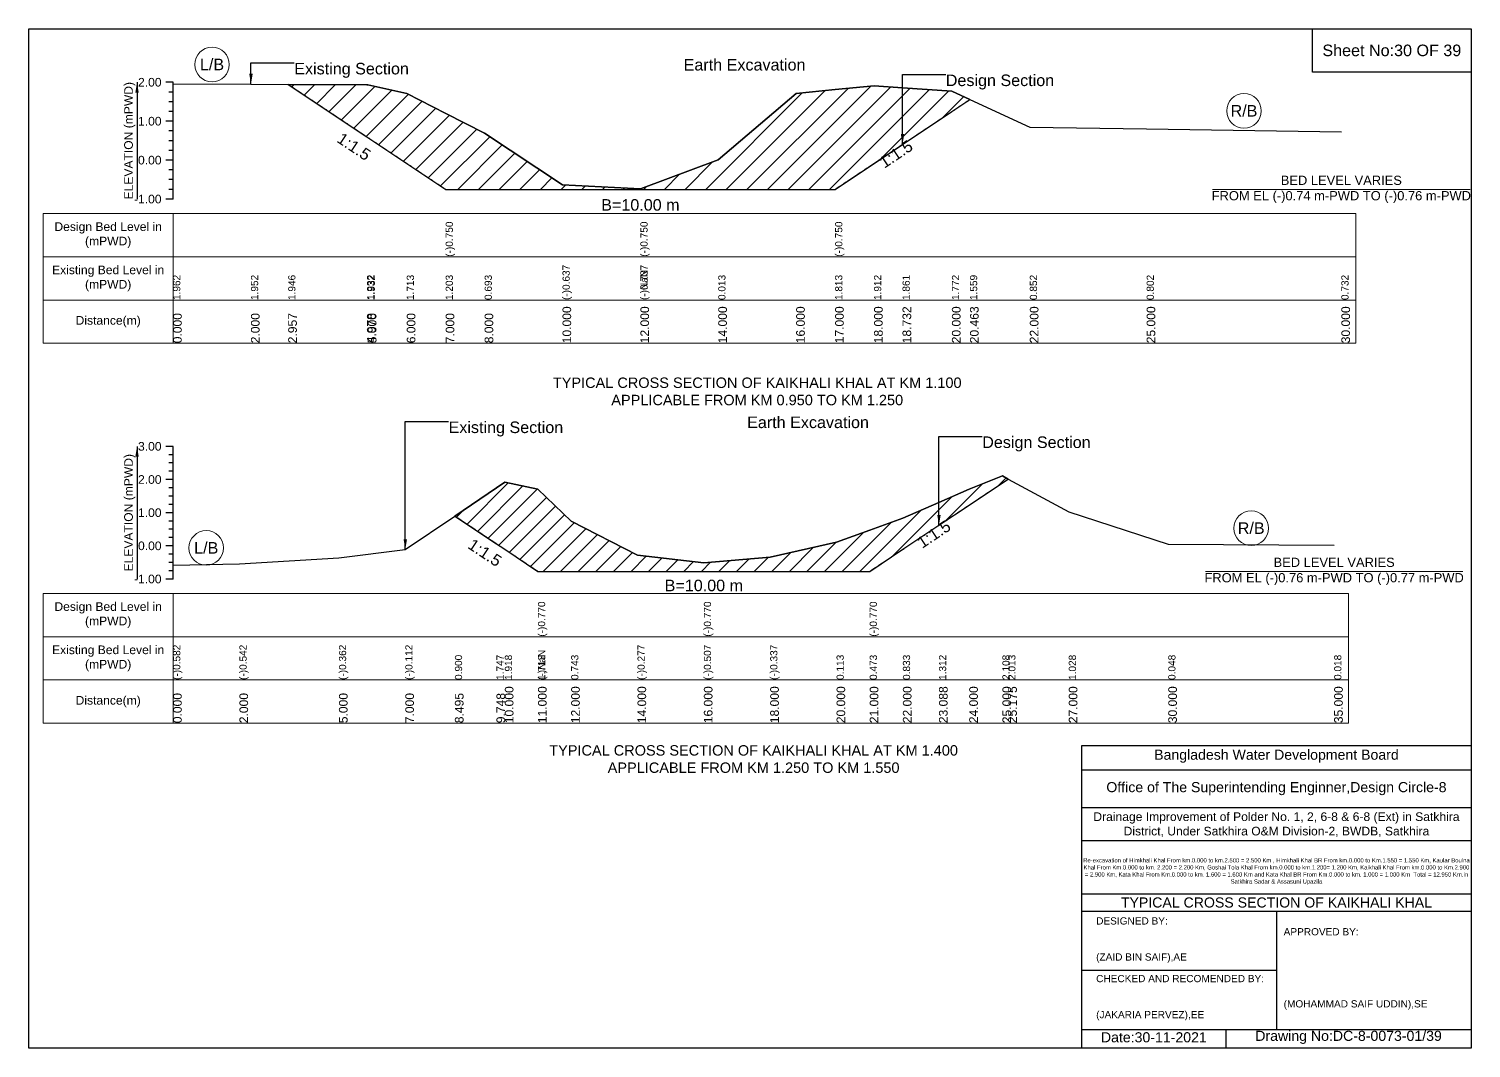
# Model space of a CAD drawing. Header units: inches. Extents: x 93000 to 486000, y -4242 to 0.
# Drawn here: x 390000 to 396000, y -4242 to 0 of the extents above; entities that cross this region are included whole.
import ezdxf

# ---------------------------------------------------------------- set-up
doc = ezdxf.new("R2010")
doc.units = ezdxf.units.IN
doc.header["$LTSCALE"] = 7
doc.header["$MEASUREMENT"] = 0
doc.linetypes.add('DASHED', pattern=[0.75, 0.5, -0.25])
for name, color, linetype, lineweight in [('Cross section Data Border', 7, 'Continuous', 9), ('Cross Section Labels', 7, 'Continuous', 9), ('Design_Bed_Level for Xsection', 7, 'DASHED', 25), ('Existing_Bed_Level for Xsection', 7, 'Continuous', 25), ('Long Section Labels', 7, 'Continuous', 9)]:
    doc.layers.add(name, color=color, linetype=linetype, lineweight=lineweight)
doc.styles.get("Standard").update_dxf_attribs({"font": 'arial.ttf'})
doc.dimstyles.get("Standard").update_dxf_attribs({"dimtxt": 0.18, "dimasz": 0.18, "dimexe": 0.18, "dimexo": 0.0625, "dimgap": 0.09, "dimtad": 0, "dimtih": 1, "dimtoh": 1, "dimdec": 4, "dimzin": 0, "dimdsep": 46, "dimtxsty": 'Standard', "dimcen": 0.09, "dimadec": 0, "dimazin": 0, "dimtfac": 1, "dimtdec": 4, "dimtofl": 0, "dimtmove": 0, "dimatfit": 3, "dimfxl": 1, "dimtolj": 1, "dimtzin": 0, "dimarcsym": 0})

msp = doc.modelspace()

# ---------------------------------------------------------------- hatches: boundary and pattern name
at = {"layer": 'Existing_Bed_Level for Xsection'}
h = msp.add_hatch(dxfattribs=at)
h.set_pattern_fill('ANSI31', color=256, scale=486, style=0)
h.paths.add_polyline_path([(391079, -231.4), (391406.5, -449.8), (391410, -452.1), (391572, -560.1), (391734, -668.1), (391896, -668.1), (392220, -668.1), (392544, -668.1), (392868, -668.1), (393192, -668.1), (393354, -668.1), (393516, -560.1), (393634.5, -481.1), (393840, -344.1), (393915.1, -294.1), (393840, -259.5), (393634.5, -245.2), (393516, -236.9), (393354, -253), (393192, -269.1), (392868, -544.5), (392544, -666), (392220, -649.8), (391896, -434.3), (391734, -351.7), (391572, -269.1), (391410, -233.6), (391406.5, -233.6)])
h = msp.add_hatch(dxfattribs=at)
h.set_pattern_fill('ANSI31', color=256, scale=414, style=0)
h.paths.add_polyline_path([(391772.3, -2027.5), (391945.2, -2142.7), (391980, -2165.9), (392118, -2257.9), (392256, -2257.9), (392532, -2257.9), (392808, -2257.9), (393084, -2257.9), (393360, -2257.9), (393498, -2257.9), (393636, -2165.9), (393786.1, -2065.9), (393912, -1981.9), (394050, -1889.9), (394074.2, -1873.8), (394050, -1860.8), (393912, -1915.3), (393786.1, -1970.7), (393636, -2036.7), (393498, -2086.4), (393360, -2136.1), (393084, -2198.2), (392808, -2221.7), (392532, -2189.9), (392256, -2049.2), (392118, -1915.3), (391980, -1887), (391945.2, -1910.6)])

# ---------------------------------------------------------------- linework, layer by layer
for points in [[(390000, 0), (396000, 0), (396000, -4242), (390000, -4242)], [(395340, 0), (396000, 0), (396000, -180), (395340, -180)]]:
    msp.add_lwpolyline(points, close=True)
for points in [[(394380, -4242), (394380, -2982), (396000, -2982)], [(394380, -3084), (396000, -3084)], [(394380, -3240), (396000, -3240)], [(394380, -3378), (396000, -3378)], [(394380, -3600), (396000, -3600)], [(394380, -3672), (396000, -3672)], [(395190, -3672), (395190, -4164)], [(394380, -3918), (395190, -3918)], [(394380, -4164), (396000, -4164)], [(394980, -4164), (394980, -4242)]]:
    msp.add_lwpolyline(points)
at = {"layer": 'Cross section Data Border'}
for points in [[(390060, -768.6), (395520, -768.6), (395520, -1308.6), (390060, -1308.6)], [(390060, -2349.7), (395490, -2349.7), (395490, -2889.7), (390060, -2889.7)]]:
    msp.add_lwpolyline(points, close=True, dxfattribs=at)
for points in [[(390600, -768.6), (390600, -1308.6)], [(390060, -948.6), (395520, -948.6)], [(390060, -1128.6), (395520, -1128.6)], [(390600, -2349.7), (390600, -2889.7)], [(390060, -2529.7), (395490, -2529.7)], [(390060, -2709.7), (395490, -2709.7)]]:
    msp.add_lwpolyline(points, dxfattribs=at)
at = {"layer": 'Cross Section Labels'}
for points in [[(394924.2, -668.1), (395995.8, -668.1)], [(394894.2, -2257.9), (395965.8, -2257.9)]]:
    msp.add_lwpolyline(points, dxfattribs=at)
for centre in [(390762, -148.6), (395055, -341.4), (395085, -2078.1), (390738, -2160.2)]:
    msp.add_circle(centre, 72, dxfattribs=at)
at = {"layer": 'Design_Bed_Level for Xsection'}
for points in [[(391079, -231.4), (391406.5, -449.8), (391734, -668.1), (392544, -668.1), (393354, -668.1), (393634.5, -481.1), (393915.1, -294.1)], [(391772.3, -2027.5), (391945.2, -2142.7), (392118, -2257.9), (392808, -2257.9), (393498, -2257.9), (393786.1, -2065.9), (394074.2, -1873.8)]]:
    msp.add_lwpolyline(points, dxfattribs=at)
at = {"layer": 'Existing_Bed_Level for Xsection'}
for points in [[(390600, -222.6), (390570, -222.6)], [(390600, -708.6), (390600, -546.6), (390600, -384.6), (390600, -222.6)], [(390600, -228.8), (390924, -230.4), (391079, -231.4), (391406.5, -233.6), (391410, -233.6), (391572, -269.1), (391734, -351.7), (391734, -351.7), (391896, -434.3), (392220, -649.8), (392544, -666), (392544, -666), (392868, -544.5), (393192, -269.1), (393354, -253), (393354, -253), (393516, -236.9), (393634.5, -245.2), (393840, -259.5), (393915.1, -294.1), (394164, -408.6), (394650, -416.7), (395460, -428)], [(390600, -263.1), (390582, -263.1)], [(390600, -303.6), (390582, -303.6)], [(390600, -344.1), (390582, -344.1)], [(390600, -384.6), (390570, -384.6)], [(390600, -425.1), (390582, -425.1)], [(390600, -465.6), (390582, -465.6)], [(390600, -506.1), (390582, -506.1)], [(390600, -546.6), (390570, -546.6)], [(390600, -587.1), (390582, -587.1)], [(390600, -627.6), (390582, -627.6)], [(390600, -708.6), (390570, -708.6)], [(390600, -668.1), (390582, -668.1)], [(390600, -1737.7), (390570, -1737.7)], [(390600, -2289.7), (390600, -2151.7), (390600, -2013.7), (390600, -1875.7), (390600, -1737.7)], [(390600, -1772.2), (390582, -1772.2)], [(390600, -1806.7), (390582, -1806.7)], [(390600, -1841.2), (390582, -1841.2)], [(390600, -1875.7), (390570, -1875.7)], [(390600, -1910.2), (390582, -1910.2)], [(390600, -2232), (390876, -2226.5), (391290, -2201.6), (391566, -2167.1), (391772.3, -2027.5), (391945.2, -1910.6), (391980, -1887), (392118, -1915.3), (392118, -1915.3), (392256, -2049.2), (392532, -2189.9), (392808, -2221.7), (392808, -2221.7), (393084, -2198.2), (393360, -2136.1), (393498, -2086.4), (393498, -2086.4), (393636, -2036.7), (393786.1, -1970.7), (393912, -1915.3), (394050, -1860.8), (394074.2, -1873.8), (394326, -2009.8), (394740, -2145.1), (395430, -2149.2)], [(390600, -1944.7), (390582, -1944.7)], [(390600, -1979.2), (390582, -1979.2)], [(390600, -2013.7), (390570, -2013.7)], [(390600, -2048.2), (390582, -2048.2)], [(390600, -2082.7), (390582, -2082.7)], [(390600, -2151.7), (390570, -2151.7)], [(390600, -2117.2), (390582, -2117.2)], [(390600, -2186.2), (390582, -2186.2)], [(390600, -2220.7), (390582, -2220.7)], [(390600, -2255.2), (390582, -2255.2)], [(390600, -2289.7), (390570, -2289.7)]]:
    msp.add_lwpolyline(points, dxfattribs=at)
for points in [[(391079, -231.4), (391406.5, -449.8), (391410, -452.1), (391572, -560.1), (391734, -668.1), (391734, -668.1), (391896, -668.1), (392220, -668.1), (392544, -668.1), (392544, -668.1), (392868, -668.1), (393192, -668.1), (393354, -668.1), (393354, -668.1), (393516, -560.1), (393634.5, -481.1), (393840, -344.1), (393915.1, -294.1), (393915.1, -294.1), (393915.1, -294.1), (393840, -259.5), (393634.5, -245.2), (393516, -236.9), (393354, -253), (393354, -253), (393192, -269.1), (392868, -544.5), (392544, -666), (392544, -666), (392220, -649.8), (391896, -434.3), (391734, -351.7), (391734, -351.7), (391572, -269.1), (391410, -233.6), (391406.5, -233.6)], [(391772.3, -2027.5), (391772.3, -2027.5), (391945.2, -2142.7), (391980, -2165.9), (392118, -2257.9), (392118, -2257.9), (392256, -2257.9), (392532, -2257.9), (392808, -2257.9), (392808, -2257.9), (393084, -2257.9), (393360, -2257.9), (393498, -2257.9), (393498, -2257.9), (393636, -2165.9), (393786.1, -2065.9), (393912, -1981.9), (394050, -1889.9), (394074.2, -1873.8), (394074.2, -1873.8), (394074.2, -1873.8), (394050, -1860.8), (393912, -1915.3), (393786.1, -1970.7), (393636, -2036.7), (393498, -2086.4), (393498, -2086.4), (393360, -2136.1), (393084, -2198.2), (392808, -2221.7), (392808, -2221.7), (392532, -2189.9), (392256, -2049.2), (392118, -1915.3), (392118, -1915.3), (391980, -1887), (391945.2, -1910.6), (391772.3, -2027.5)]]:
    msp.add_lwpolyline(points, close=True, dxfattribs=at)

# ---------------------------------------------------------------- texts
at = {"attachment_point": 5}
for s, insert, char_height in [('Sheet No:30 OF 39', (395670, -90), 48), ('Bangladesh Water Development Board', (395190, -3027), 42), ('Office of The Superintending Enginner,Design Circle-8', (395190, -3162), 42)]:
    msp.add_mtext(s, dxfattribs=dict(at, insert=insert, char_height=char_height))
for s, insert, char_height, width, attachment_point in [('Drainage Improvement of Polder No. 1, 2, 6-8 & 6-8 (Ext) in Satkhira District, Under Satkhira O&M Division-2, BWDB, Satkhira', (395190, -3312), 36, 1680, 5), ('Re-excavation of Himkhali Khal From km.0.000 to km.2.500 = 2.500 Km , Himkhali Khal BR From km.0.000 to Km.1.550 = 1.550 Km, Kaular Boulna Khal From Km.0.000 to km. 2.200 = 2.200 Km, Goshai Tola Khal From km.0.000 to km.1.200= 1.200 Km, Kaikhali Khal From km.0.000 to Km.2.900 = 2.900 Km, Kata Khal From Km.0.000 to km. 1.600 = 1.600 Km and Kata Khal BR From Km.0.000 to km. 1.000 = 1.000 Km  Total = 12.950 Km.in Satkhira Sadar & Assasuni Upazila', (395190, -3507), 17.611, 1620, 5), ('TYPICAL CROSS SECTION OF KAIKHALI KHAL', (395190, -3636), 42, 1680, 5), ('DESIGNED BY:^J^J^J(ZAID BIN SAIF),AE', (394440, -3792), 30, 840, 4), ('APPROVED BY:^J^J^J^J^J^J(MOHAMMAD SAIF UDDIN),SE', (395220, -3912), 30, 840, 4), ('CHECKED AND RECOMENDED BY:^J^J^J(JAKARIA PERVEZ),EE', (394440, -4032), 30, 840, 4), ('Date:30-11-2021', (394680, -4197), 42, 840, 5), ('Drawing No:DC-8-0073-01/39', (395490, -4197), 42, 1320, 5)]:
    msp.add_mtext(s, dxfattribs=dict(insert=insert, char_height=char_height, width=width, attachment_point=attachment_point))
at = {"layer": 'Cross section Data Border', "char_height": 36, "width": 480, "attachment_point": 5}
for s, insert in [('Design Bed Level in (mPWD)', (390330, -858.6)), ('Existing Bed Level in (mPWD)', (390330, -1038.6)), ('Distance(m)', (390330, -1218.6)), ('Design Bed Level in (mPWD)', (390330, -2439.7)), ('Existing Bed Level in (mPWD)', (390330, -2619.7)), ('Distance(m)', (390330, -2799.7))]:
    msp.add_mtext(s, dxfattribs=dict(at, insert=insert))
at = {"layer": 'Cross Section Labels'}
for s, insert, char_height, attachment_point in [('L/B', (390762, -148.6), 48, 5), ('Existing Section', (391104, -141.6), 48, 1), ('Earth Excavation', (392724, -125.4), 48, 1), ('Design Section', (393814.5, -190.2), 48, 1), ('R/B', (395055, -341.4), 48, 5), ('BED LEVEL VARIES ^JFROM EL (-)0.74 m-PWD TO (-)0.76 m-PWD', (395460, -668.1), 38.4, 5), ('B=10.00 m', (392544, -708.6), 48, 2), ('TYPICAL CROSS SECTION OF KAIKHALI KHAL AT KM 1.100^JAPPLICABLE FROM KM 0.950 TO KM 1.250', (393030, -1509), 43.2, 5), ('Earth Excavation', (392988, -1613.5), 48, 1), ('Existing Section', (391746, -1634.2), 48, 1), ('Design Section', (393966.1, -1696.3), 48, 1), ('R/B', (395085, -2078.1), 48, 5), ('L/B', (390738, -2160.2), 48, 5), ('BED LEVEL VARIES ^JFROM EL (-)0.76 m-PWD TO (-)0.77 m-PWD', (395430, -2257.9), 38.4, 5), ('B=10.00 m', (392808, -2292.4), 48, 2), ('TYPICAL CROSS SECTION OF KAIKHALI KHAL AT KM 1.400^JAPPLICABLE FROM KM 1.250 TO KM 1.550', (393015, -3039), 43.2, 5)]:
    msp.add_mtext(s, dxfattribs=dict(at, insert=insert, char_height=char_height, attachment_point=attachment_point))
at = {"layer": 'Cross Section Labels', "char_height": 48, "attachment_point": 2}
for insert, rotation in [((391366, -470), 326.30993), ((393594, -501.3), 33.69007), ((393751.6, -2083.1), 33.69007), ((391910.7, -2160), 326.30993)]:
    msp.add_mtext('1:1.5', dxfattribs=dict(at, insert=insert, rotation=rotation))
at = {"layer": 'Existing_Bed_Level for Xsection', "char_height": 36, "attachment_point": 5, "rotation": 90}
for insert in [(390420, -465.6), (390420, -2013.7)]:
    msp.add_mtext('ELEVATION (mPWD)', dxfattribs=dict(at, insert=insert))
at = {"layer": 'Existing_Bed_Level for Xsection', "char_height": 36, "attachment_point": 6}
for s, insert in [('2.00', (390552, -222.6)), ('1.00', (390552, -384.6)), ('0.00', (390552, -546.6)), ('-1.00', (390552, -708.6)), ('3.00', (390552, -1737.7)), ('2.00', (390552, -1875.7)), ('1.00', (390552, -2013.7)), ('0.00', (390552, -2151.7)), ('-1.00', (390552, -2289.7))]:
    msp.add_mtext(s, dxfattribs=dict(at, insert=insert))
at = {"layer": 'Long Section Labels', "attachment_point": 1, "rotation": 90}
for s, insert, char_height in [('(-)0.750', (391734, -948.6), 30), ('(-)0.750', (392544, -948.6), 30), ('(-)0.750', (393354, -948.6), 30), ('(-)0.637', (392220, -1128.6), 30), ('(-)0.737', (392544, -1128.6), 30), ('(-)0.737', (392544, -1128.6), 30), ('(-)NaN', (392544, -1128.6), 30), ('1.962', (390600, -1128.6), 30), ('1.952', (390924, -1128.6), 30), ('1.946', (391079, -1128.6), 30), ('1.932', (391406.5, -1128.6), 30), ('1.932', (391410, -1128.6), 30), ('1.713', (391572, -1128.6), 30), ('1.713', (391572, -1128.6), 30), ('1.203', (391734, -1128.6), 30), ('1.203', (391734, -1128.6), 30), ('1.203', (391734, -1128.6), 30), ('0.693', (391896, -1128.6), 30), ('0.013', (392868, -1128.6), 30), ('1.813', (393354, -1128.6), 30), ('1.813', (393354, -1128.6), 30), ('1.813', (393354, -1128.6), 30), ('1.912', (393516, -1128.6), 30), ('1.861', (393634.5, -1128.6), 30), ('1.772', (393840, -1128.6), 30), ('1.559', (393915.1, -1128.6), 30), ('0.852', (394164, -1128.6), 30), ('0.802', (394650, -1128.6), 30), ('0.732', (395460, -1128.6), 30), ('0.000', (390600, -1308.6), 36), ('2.000', (390924, -1308.6), 36), ('2.957', (391079, -1308.6), 36), ('4.978', (391406.5, -1308.6), 36), ('5.000', (391410, -1308.6), 36), ('6.000', (391572, -1308.6), 36), ('7.000', (391734, -1308.6), 36), ('7.000', (391734, -1308.6), 36), ('7.000', (391734, -1308.6), 36), ('8.000', (391896, -1308.6), 36), ('10.000', (392220, -1308.6), 36), ('12.000', (392544, -1308.6), 36), ('12.000', (392544, -1308.6), 36), ('12.000', (392544, -1308.6), 36), ('14.000', (392868, -1308.6), 36), ('16.000', (393192, -1308.6), 36), ('17.000', (393354, -1308.6), 36), ('17.000', (393354, -1308.6), 36), ('17.000', (393354, -1308.6), 36), ('18.000', (393516, -1308.6), 36), ('18.732', (393634.5, -1308.6), 36), ('20.000', (393840, -1308.6), 36), ('20.463', (393915.1, -1308.6), 36), ('22.000', (394164, -1308.6), 36), ('25.000', (394650, -1308.6), 36), ('30.000', (395460, -1308.6), 36), ('(-)0.770', (392118, -2529.7), 30), ('(-)0.770', (392808, -2529.7), 30), ('(-)0.770', (393498, -2529.7), 30), ('(-)0.582', (390600, -2709.7), 30), ('(-)0.542', (390876, -2709.7), 30), ('(-)0.362', (391290, -2709.7), 30), ('(-)0.112', (391566, -2709.7), 30), ('(-)0.277', (392532, -2709.7), 30), ('(-)0.507', (392808, -2709.7), 30), ('(-)0.507', (392808, -2709.7), 30), ('(-)0.337', (393084, -2709.7), 30), ('0.900', (391772.3, -2709.7), 30), ('1.747', (391945.2, -2709.7), 30), ('1.918', (391980, -2709.7), 30), ('(-)NaN', (392118, -2709.7), 30), ('(-)NaN', (392118, -2709.7), 30), ('(-)NaN', (392118, -2709.7), 30), ('1.713', (392118, -2709.7), 30), ('1.713', (392118, -2709.7), 30), ('1.713', (392118, -2709.7), 30), ('0.743', (392256, -2709.7), 30), ('0.113', (393360, -2709.7), 30), ('0.473', (393498, -2709.7), 30), ('0.473', (393498, -2709.7), 30), ('0.833', (393636, -2709.7), 30), ('1.312', (393786.1, -2709.7), 30), ('2.108', (394050, -2709.7), 30), ('2.013', (394074.2, -2709.7), 30), ('1.028', (394326, -2709.7), 30), ('0.048', (394740, -2709.7), 30), ('0.018', (395430, -2709.7), 30), ('10.000', (391980, -2889.7), 36), ('11.000', (392118, -2889.7), 36), ('11.000', (392118, -2889.7), 36), ('11.000', (392118, -2889.7), 36), ('12.000', (392256, -2889.7), 36), ('14.000', (392532, -2889.7), 36), ('16.000', (392808, -2889.7), 36), ('16.000', (392808, -2889.7), 36), ('16.000', (392808, -2889.7), 36), ('18.000', (393084, -2889.7), 36), ('20.000', (393360, -2889.7), 36), ('21.000', (393498, -2889.7), 36), ('21.000', (393498, -2889.7), 36), ('21.000', (393498, -2889.7), 36), ('22.000', (393636, -2889.7), 36), ('23.088', (393786.1, -2889.7), 36), ('24.000', (393912, -2889.7), 36), ('25.000', (394050, -2889.7), 36), ('25.175', (394074.2, -2889.7), 36), ('27.000', (394326, -2889.7), 36), ('30.000', (394740, -2889.7), 36), ('35.000', (395430, -2889.7), 36), ('0.000', (390600, -2889.7), 36), ('2.000', (390876, -2889.7), 36), ('5.000', (391290, -2889.7), 36), ('7.000', (391566, -2889.7), 36), ('8.495', (391772.3, -2889.7), 36), ('9.748', (391945.2, -2889.7), 36)]:
    msp.add_mtext(s, dxfattribs=dict(at, insert=insert, char_height=char_height))

# ---------------------------------------------------------------- leaders
at = {"layer": 'Cross Section Labels', "annotation_type": 0, "has_hookline": 1, "hookline_direction": 0}
for points, text_width in [([(390924, -230.4), (390924, -141.6), (391103.9, -141.6)], 467.2), ([(393634.5, -481.1), (393634.5, -190.2), (393814.4, -190.2)], 441.2), ([(391566, -2167.1), (391566, -1634.2), (391745.9, -1634.2)], 467.2), ([(393786.1, -2065.9), (393786.1, -1696.3), (393966, -1696.3)], 441.2)]:
    msp.add_leader(points, dimstyle='Standard', override={"dimasz": 43.2}, dxfattribs=dict(at, text_width=text_width))
at = {"layer": 'Existing_Bed_Level for Xsection'}
for points in [[(390450, -222.6), (390450, -708.6)], [(390450, -1737.7), (390450, -2289.7)]]:
    msp.add_leader(points, dimstyle='Standard', override={"dimasz": 43.2}, dxfattribs=at)

doc.saveas('drawing.dxf')
